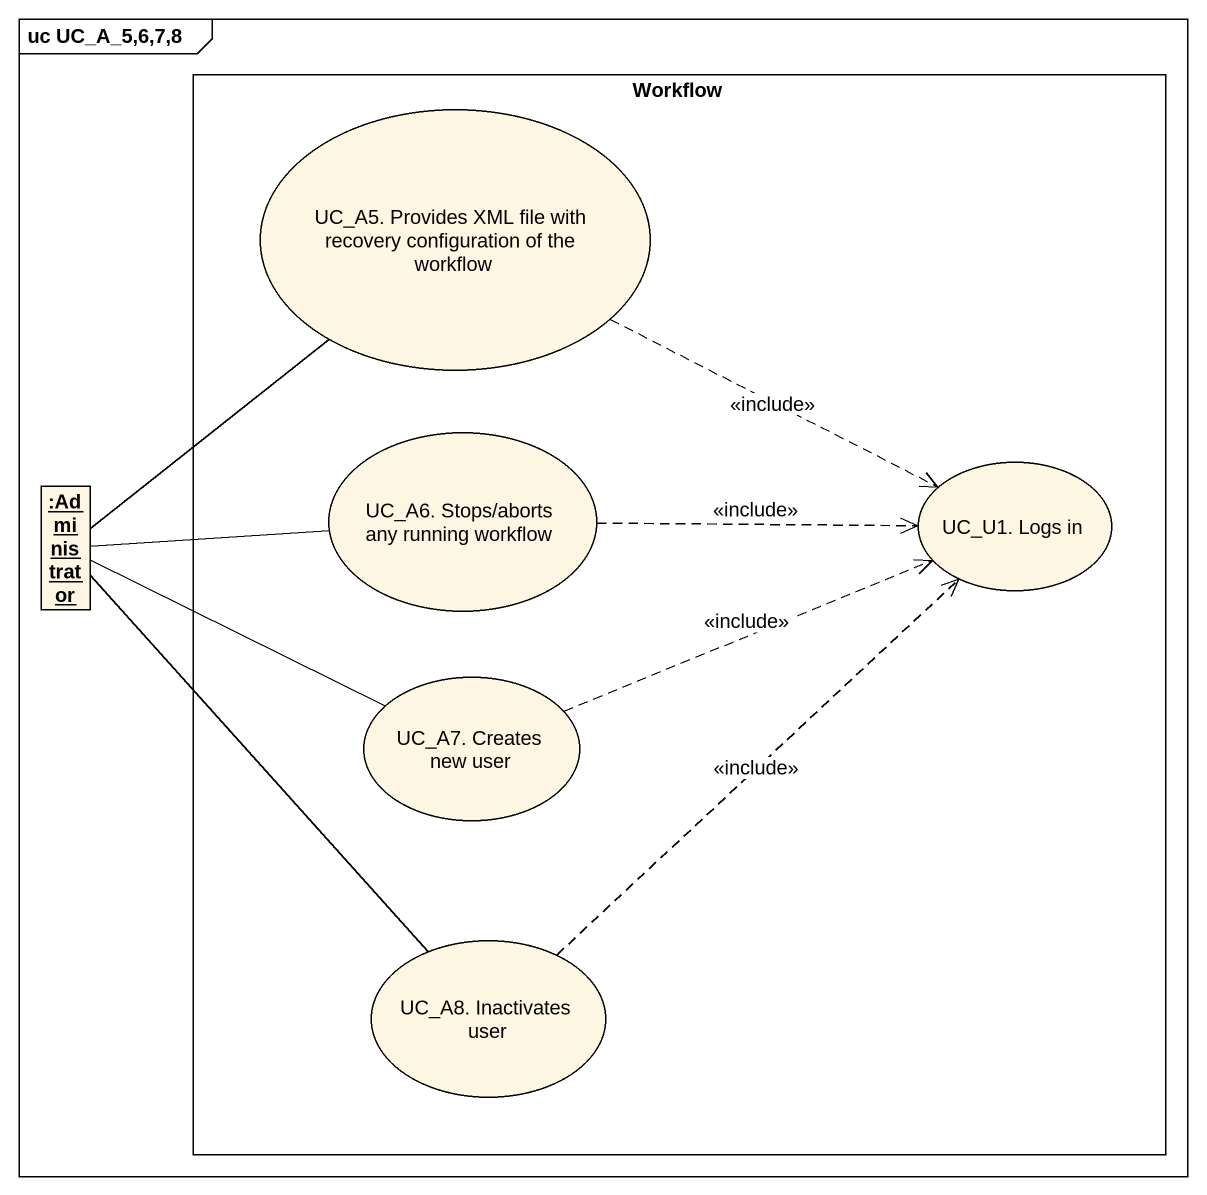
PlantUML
@startuml
mainframe uc UC_A_5,6,7,8
allowmixing
hide circle
hide empty members
rectangle Workflow {
  usecase "UC_A5. Provides XML file with recovery configuration of the workflow" as UC_A5_Provides_XML_file
  usecase "UC_A6. Stops/aborts any running workflow" as UC_A6_Stops_aborts_any
  usecase "UC_U1. Logs in" as UC_U1_Logs_in
  usecase "UC_A7. Creates new user" as UC_A7_Creates_new_user
  usecase "UC_A8. Inactivates user" as UC_A8_Inactivates_user
}
object ":Administrator" as Administrator
UC_A5_Provides_XML_file -- Administrator
UC_A5_Provides_XML_file .right.> UC_U1_Logs_in : <<include>>
UC_A6_Stops_aborts_any .right.> UC_U1_Logs_in : <<include>>
Administrator -right- UC_A6_Stops_aborts_any
Administrator -right- UC_A7_Creates_new_user
Administrator -- UC_A8_Inactivates_user
UC_A7_Creates_new_user .right.> UC_U1_Logs_in : <<include>>
UC_A8_Inactivates_user .up.> UC_U1_Logs_in : <<include>>
@enduml
